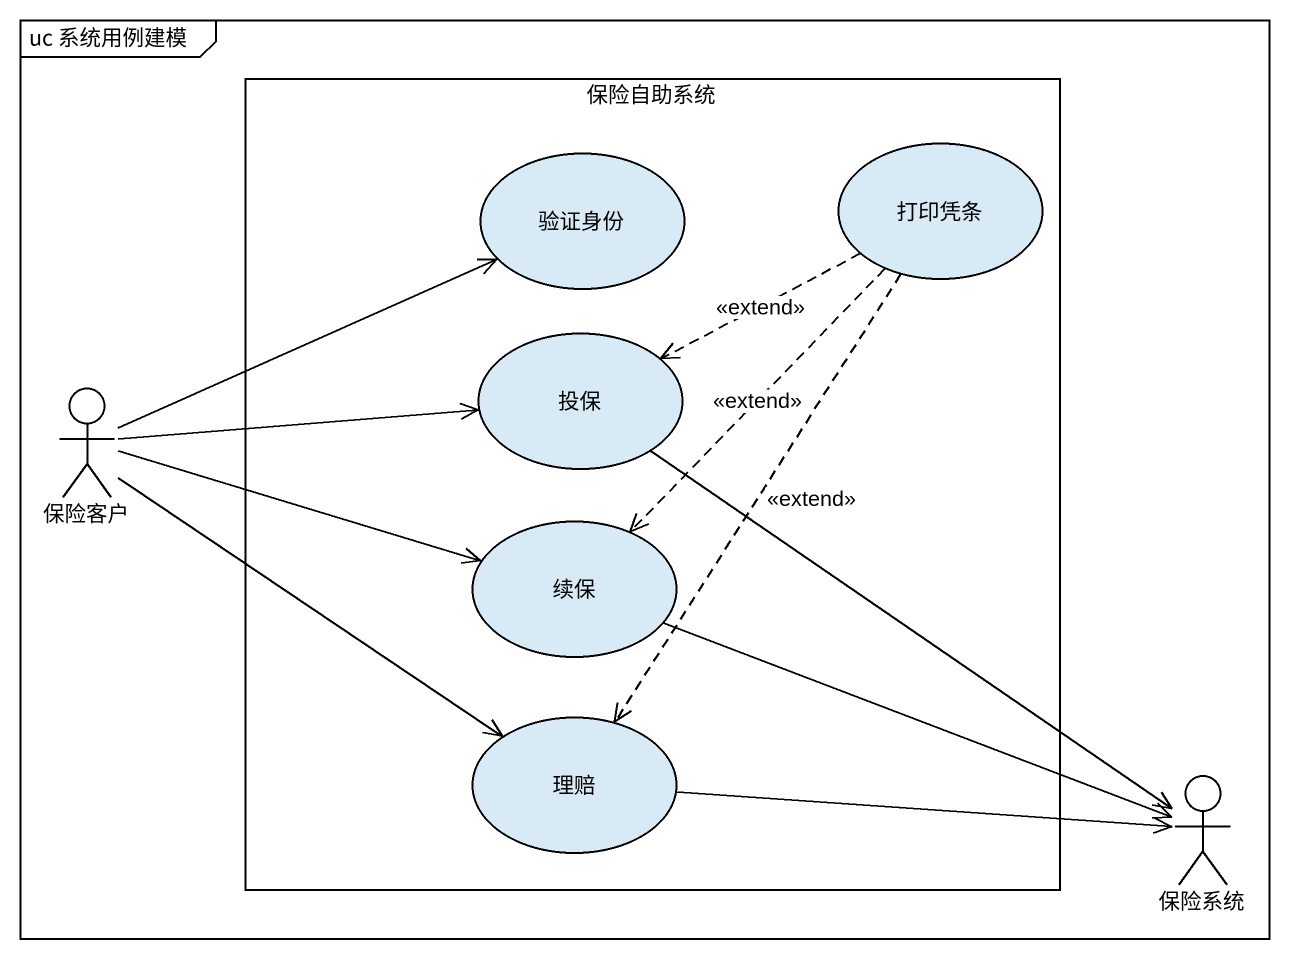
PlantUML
@startuml
mainframe uc 系统用例建模
rectangle 保险自助系统 {
  usecase 验证身份
  usecase 打印凭条
  usecase 投保
  usecase 续保
  usecase 理赔
}
actor 保险客户
actor 保险系统
打印凭条 .left.> 投保 : <<extend>>
打印凭条 ..> 续保 : <<extend>>
打印凭条 ..> 理赔 : <<extend>>
保险客户 -right-> 验证身份
保险客户 -right-> 投保
保险客户 -right-> 续保
保险客户 --> 理赔
保险系统 <-up- 投保
保险系统 <-left- 续保
保险系统 <-left- 理赔
@enduml
